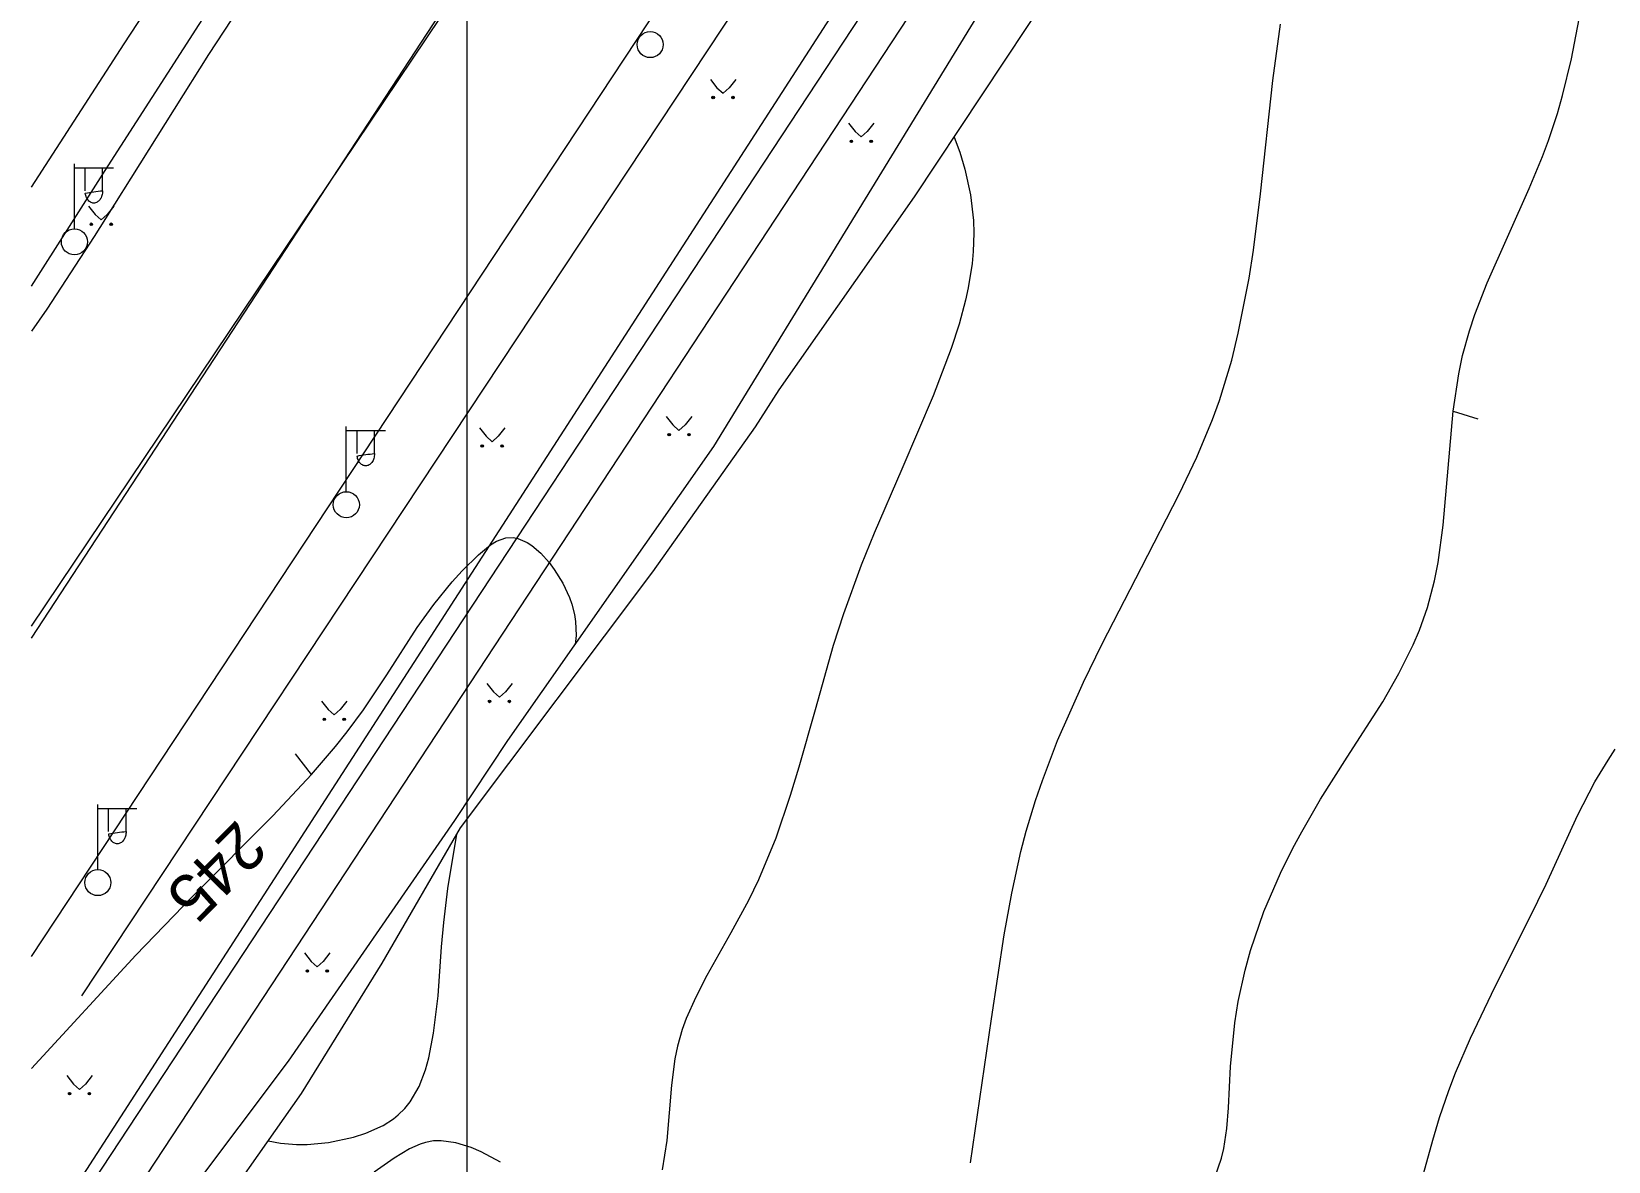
# Model space of a CAD drawing. Extents: x 1000 to 4000, y -5000 to -1000.
# Drawn here: x 1000 to 1121.1, y -4490.5 to -4403.7 of the extents above; entities that cross this region are included whole.
import ezdxf
from ezdxf.enums import TextEntityAlignment as Align

# ---------------------------------------------------------------- set-up
doc = ezdxf.new("R2010")
doc.units = 0
doc.header["$MEASUREMENT"] = 0
for name, color, linetype in [('границы команд_1', 10, 'CONTINUOUS'), ('СЛОЙ_11', 7, 'CONTINUOUS'), ('СЛОЙ_24', 7, 'CONTINUOUS'), ('СЛОЙ_3', 7, 'CONTINUOUS'), ('СЛОЙ_37', 7, 'CONTINUOUS'), ('СЛОЙ_40', 7, 'CONTINUOUS'), ('СЛОЙ_41', 7, 'CONTINUOUS'), ('СЛОЙ_44', 7, 'CONTINUOUS'), ('СЛОЙ_50', 7, 'CONTINUOUS'), ('СЛОЙ_51', 7, 'CONTINUOUS')]:
    doc.layers.add(name, color=color, linetype=linetype)
doc.styles.add('STYLE-CHAR_FAST_FONT', font='CHAR_FAST_FONT.shx')

msp = doc.modelspace()

# ---------------------------------------------------------------- linework, layer by layer
at = {"layer": 'границы команд_1', "color": 251, "lineweight": 0}
msp.add_lwpolyline([(1033.44, -1863.26), (3102.46, -1863.26), (3102.46, -4710.9), (1033.44, -4710.9)], close=True, dxfattribs=at)
at = {"layer": 'СЛОЙ_11', "color": 253, "linetype": 'Continuous', "lineweight": 0}
msp.add_lwpolyline([(1000, -4415.67), (1007.11, -4404.66), (1017.6, -4388.65)], dxfattribs=at)
at = {"layer": 'СЛОЙ_24', "color": 253, "linetype": 'Continuous', "lineweight": 0}
for p, q in [((1005.65, -4414.38), (1014.07, -4401.28)), ((1000, -4423.26), (1005.65, -4414.38))]:
    msp.add_line(p, q, dxfattribs=at)
for points in [[(1000, -4474.71), (1122.03, -4289.97)], [(1000, -4504.93), (1098.46, -4355.28), (1126, -4313.1), (1138.36, -4295.78)], [(1000, -4499.21), (1096.22, -4353.04), (1126.54, -4306.62), (1132.16, -4296.54)], [(1029.92, -4380.74), (1029.8, -4380.96), (1028.31, -4383.43), (1022.72, -4391.56), (1021.34, -4393.66), (1013.6, -4405.47), (1005.68, -4418.08), (1004.81, -4419.46), (1001.18, -4425.02), (1000, -4426.71)]]:
    msp.add_lwpolyline(points, dxfattribs=at)
at = {"layer": 'СЛОЙ_3', "color": 253, "linetype": 'Continuous', "lineweight": 0}
for p, q in [((1003.29, -4418.86), (1003.29, -4413.86)), ((1003.29, -4416.86), (1003.29, -4413.86)), ((1003.29, -4414.18), (1006.29, -4414.18)), ((1004.11, -4415.94), (1004.11, -4414.18)), ((1005.45, -4415.94), (1005.45, -4414.18)), ((1024.17, -4439.04), (1024.17, -4434.04)), ((1024.17, -4437.04), (1024.17, -4434.04)), ((1024.17, -4434.35), (1027.17, -4434.35)), ((1024.99, -4436.12), (1024.99, -4434.35)), ((1026.33, -4436.12), (1026.33, -4434.35)), ((1005.09, -4468.05), (1005.09, -4463.05)), ((1005.09, -4466.05), (1005.09, -4463.05)), ((1005.09, -4463.36), (1008.09, -4463.36)), ((1005.91, -4465.13), (1005.91, -4463.36)), ((1007.26, -4465.13), (1007.26, -4463.36))]:
    msp.add_line(p, q, dxfattribs=at)
for points in [[(1005.45, -4415.94, -0.035191), (1005.44, -4416.13, -0.036545), (1005.4, -4416.3, -0.03934), (1005.34, -4416.47, -0.0437), (1005.26, -4416.61, -0.049642), (1005.15, -4416.73, -0.056748), (1005.04, -4416.81, -0.0637), (1004.91, -4416.87, -0.068204), (1004.78, -4416.89, -0.068204), (1004.65, -4416.87, -0.0637), (1004.52, -4416.81, -0.056748), (1004.41, -4416.73, -0.049642), (1004.31, -4416.61, -0.0437), (1004.22, -4416.47, -0.03934), (1004.16, -4416.3, -0.036545), (1004.12, -4416.13, -0.035191)], [(1026.33, -4436.12, -0.035191), (1026.32, -4436.3, -0.036545), (1026.28, -4436.48, -0.03934), (1026.22, -4436.64, -0.0437), (1026.14, -4436.79, -0.049642), (1026.03, -4436.9, -0.056748), (1025.92, -4436.99, -0.0637), (1025.79, -4437.04, -0.068204), (1025.66, -4437.06, -0.068204), (1025.53, -4437.04, -0.0637), (1025.41, -4436.99, -0.056748), (1025.29, -4436.9, -0.049642), (1025.19, -4436.79, -0.0437), (1025.1, -4436.64, -0.03934), (1025.04, -4436.48, -0.036545), (1025, -4436.3, -0.035191)], [(1007.26, -4465.13, -0.035191), (1007.24, -4465.31, -0.036545), (1007.21, -4465.49, -0.03934), (1007.14, -4465.65, -0.0437), (1007.06, -4465.8, -0.049642), (1006.96, -4465.91, -0.056748), (1006.84, -4466, -0.0637), (1006.72, -4466.05, -0.068204), (1006.59, -4466.07, -0.068204), (1006.45, -4466.05, -0.0637), (1006.33, -4466, -0.056748), (1006.21, -4465.91, -0.049642), (1006.11, -4465.8, -0.0437), (1006.03, -4465.65, -0.03934), (1005.96, -4465.49, -0.036545), (1005.93, -4465.31, -0.035191)]]:
    msp.add_lwpolyline(points, format="xyb", close=True, dxfattribs=at)
for centre in [(1047.5, -4404.72), (1003.29, -4419.86), (1024.17, -4440.04), (1005.09, -4469.05)]:
    msp.add_circle(centre, 1, dxfattribs=at)
at = {"layer": 'СЛОЙ_37', "color": 253, "linetype": 'Continuous', "lineweight": 0}
for points in [[(1032.93, -4464.85), (1047.7, -4445.18), (1055.6, -4434.06), (1057.41, -4431.23), (1067.8, -4416.4), (1093.77, -4377.24), (1098.81, -4370.11), (1103.22, -4361.66), (1113.52, -4353.43), (1121.41, -4349.07), (1125.49, -4340.9), (1129.56, -4327.58), (1132.26, -4323.4), (1139.42, -4320.56), (1144.47, -4319.11), (1148.14, -4318.24), (1162.33, -4336.14), (1168.18, -4336.97)], [(1000, -4510.43), (1008.37, -4497.89), (1019.72, -4482.76), (1032.5, -4464.28), (1036.57, -4458.15), (1052.4, -4435.57), (1074.15, -4400.02), (1086.03, -4379.58), (1087.65, -4378.56), (1091.52, -4377.15), (1092.78, -4375.46), (1097.01, -4365.72), (1101.33, -4358.6), (1103.51, -4356.38), (1111.74, -4350.42), (1113.21, -4348.65), (1114.22, -4346.27), (1114.04, -4341.5), (1114.55, -4339), (1116.81, -4332.98), (1119.1, -4327.58), (1121.37, -4325.85)], [(1012.56, -4496.86), (1020.72, -4485.24), (1026.92, -4475.23), (1032.93, -4464.85)]]:
    msp.add_lwpolyline(points, dxfattribs=at)
at = {"layer": 'СЛОЙ_40', "color": 253, "linetype": 'Continuous', "lineweight": 0}
msp.add_lwpolyline([(1003.86, -4477.75), (1034.81, -4431.01), (1121.5, -4300.08)], dxfattribs=at)
at = {"layer": 'СЛОЙ_41', "color": 253, "linetype": 'Continuous', "lineweight": 0}
for p, q in [((1100.37, -4342.17), (1002.12, -4494.32)), ((1052.12, -4407.39), (1052.63, -4408.04)), ((1052.63, -4408.04), (1053.1, -4408.45)), ((1053.57, -4408.04), (1053.1, -4408.45)), ((1054.08, -4407.39), (1053.57, -4408.04)), ((1062.73, -4410.75), (1063.24, -4411.4)), ((1064.68, -4410.75), (1064.17, -4411.4)), ((1063.24, -4411.4), (1063.7, -4411.81)), ((1064.17, -4411.4), (1063.7, -4411.81)), ((1004.37, -4417.12), (1004.88, -4417.77)), ((1004.88, -4417.77), (1005.34, -4418.18)), ((1005.81, -4417.77), (1005.34, -4418.18)), ((1006.32, -4417.12), (1005.81, -4417.77)), ((1048.74, -4433.27), (1049.25, -4433.92)), ((1049.25, -4433.92), (1049.71, -4434.33)), ((1050.18, -4433.92), (1049.71, -4434.33)), ((1050.69, -4433.27), (1050.18, -4433.92)), ((1034.39, -4434.14), (1034.9, -4434.79)), ((1034.9, -4434.79), (1035.36, -4435.2)), ((1035.83, -4434.79), (1035.36, -4435.2)), ((1036.34, -4434.14), (1035.83, -4434.79)), ((1034.95, -4453.76), (1035.46, -4454.41)), ((1035.46, -4454.41), (1035.92, -4454.82)), ((1036.39, -4454.41), (1035.92, -4454.82)), ((1036.9, -4453.76), (1036.39, -4454.41)), ((1022.26, -4455.12), (1022.77, -4455.77)), ((1024.21, -4455.12), (1023.7, -4455.77)), ((1022.77, -4455.77), (1023.23, -4456.18)), ((1023.7, -4455.77), (1023.23, -4456.18)), ((1020.96, -4474.44), (1021.47, -4475.1)), ((1021.47, -4475.1), (1021.93, -4475.51)), ((1022.4, -4475.1), (1021.93, -4475.51)), ((1022.91, -4474.44), (1022.4, -4475.1)), ((1002.7, -4483.86), (1003.21, -4484.51)), ((1003.21, -4484.51), (1003.67, -4484.92)), ((1004.14, -4484.51), (1003.67, -4484.92)), ((1004.65, -4483.86), (1004.14, -4484.51))]:
    msp.add_line(p, q, dxfattribs=at)
for centre in [(1052.34, -4408.78), (1053.86, -4408.78), (1062.95, -4412.14), (1064.47, -4412.14), (1004.59, -4418.51), (1006.11, -4418.51), (1048.96, -4434.66), (1050.48, -4434.66), (1034.6, -4435.53), (1036.13, -4435.53), (1035.17, -4455.14), (1036.69, -4455.14), (1022.48, -4456.51), (1024, -4456.51), (1021.18, -4475.83), (1022.7, -4475.83), (1002.92, -4485.25), (1004.44, -4485.25)]:
    msp.add_circle(centre, 0.0976, dxfattribs=at)
for points in [[(1052.25, -4408.82), (1052.24, -4408.76), (1052.25, -4408.74)], [(1052.24, -4408.8), (1052.24, -4408.78), (1052.24, -4408.76)], [(1052.24, -4408.8), (1052.24, -4408.76), (1052.25, -4408.82)], [(1052.26, -4408.84), (1052.25, -4408.74), (1052.26, -4408.73)], [(1052.25, -4408.82), (1052.25, -4408.74), (1052.26, -4408.84)], [(1052.27, -4408.85), (1052.26, -4408.73), (1052.27, -4408.71)], [(1052.26, -4408.84), (1052.26, -4408.73), (1052.27, -4408.85)], [(1052.28, -4408.86), (1052.27, -4408.71), (1052.28, -4408.7)], [(1052.27, -4408.85), (1052.27, -4408.71), (1052.28, -4408.86)], [(1052.3, -4408.87), (1052.28, -4408.7), (1052.3, -4408.69)], [(1052.28, -4408.86), (1052.28, -4408.7), (1052.3, -4408.87)], [(1052.3, -4408.87), (1052.3, -4408.69), (1052.32, -4408.88)], [(1052.32, -4408.88), (1052.3, -4408.69), (1052.32, -4408.69)], [(1052.34, -4408.88), (1052.32, -4408.69), (1052.34, -4408.68)], [(1052.32, -4408.88), (1052.32, -4408.69), (1052.34, -4408.88)], [(1053.77, -4408.82), (1053.76, -4408.76), (1053.77, -4408.74)], [(1053.76, -4408.8), (1053.76, -4408.78), (1053.76, -4408.76)], [(1053.76, -4408.8), (1053.76, -4408.76), (1053.77, -4408.82)], [(1053.78, -4408.84), (1053.77, -4408.74), (1053.78, -4408.73)], [(1053.77, -4408.82), (1053.77, -4408.74), (1053.78, -4408.84)], [(1053.79, -4408.85), (1053.78, -4408.73), (1053.79, -4408.71)], [(1053.78, -4408.84), (1053.78, -4408.73), (1053.79, -4408.85)], [(1053.81, -4408.86), (1053.79, -4408.71), (1053.81, -4408.7)], [(1053.79, -4408.85), (1053.79, -4408.71), (1053.81, -4408.86)], [(1053.82, -4408.87), (1053.81, -4408.7), (1053.82, -4408.69)], [(1053.81, -4408.86), (1053.81, -4408.7), (1053.82, -4408.87)], [(1053.82, -4408.87), (1053.82, -4408.69), (1053.84, -4408.88)], [(1053.84, -4408.88), (1053.82, -4408.69), (1053.84, -4408.69)], [(1053.86, -4408.88), (1053.84, -4408.69), (1053.86, -4408.68)], [(1053.84, -4408.88), (1053.84, -4408.69), (1053.86, -4408.88)], [(1062.86, -4412.2), (1062.85, -4412.11), (1062.86, -4412.09)], [(1062.85, -4412.18), (1062.85, -4412.12), (1062.85, -4412.11)], [(1062.85, -4412.18), (1062.85, -4412.11), (1062.86, -4412.2)], [(1062.85, -4412.16), (1062.85, -4412.14), (1062.85, -4412.12)], [(1062.85, -4412.16), (1062.85, -4412.12), (1062.85, -4412.18)], [(1062.88, -4412.21), (1062.86, -4412.09), (1062.88, -4412.07)], [(1062.86, -4412.2), (1062.86, -4412.09), (1062.88, -4412.21)], [(1062.89, -4412.22), (1062.88, -4412.07), (1062.89, -4412.06)], [(1062.88, -4412.21), (1062.88, -4412.07), (1062.89, -4412.22)], [(1062.91, -4412.23), (1062.89, -4412.06), (1062.91, -4412.05)], [(1062.89, -4412.22), (1062.89, -4412.06), (1062.91, -4412.23)], [(1062.91, -4412.23), (1062.91, -4412.05), (1062.93, -4412.24)], [(1062.93, -4412.24), (1062.91, -4412.05), (1062.93, -4412.05)], [(1062.95, -4412.24), (1062.93, -4412.05), (1062.95, -4412.04)], [(1062.93, -4412.24), (1062.93, -4412.05), (1062.95, -4412.24)], [(1064.38, -4412.18), (1064.37, -4412.12), (1064.38, -4412.11)], [(1064.37, -4412.16), (1064.37, -4412.14), (1064.37, -4412.12)], [(1064.37, -4412.16), (1064.37, -4412.12), (1064.38, -4412.18)], [(1064.4, -4412.21), (1064.38, -4412.09), (1064.4, -4412.07)], [(1064.38, -4412.2), (1064.38, -4412.11), (1064.38, -4412.09)], [(1064.38, -4412.2), (1064.38, -4412.09), (1064.4, -4412.21)], [(1064.38, -4412.18), (1064.38, -4412.11), (1064.38, -4412.2)], [(1064.41, -4412.22), (1064.4, -4412.07), (1064.41, -4412.06)], [(1064.4, -4412.21), (1064.4, -4412.07), (1064.41, -4412.22)], [(1064.43, -4412.23), (1064.41, -4412.06), (1064.43, -4412.05)], [(1064.41, -4412.22), (1064.41, -4412.06), (1064.43, -4412.23)], [(1064.43, -4412.23), (1064.43, -4412.05), (1064.45, -4412.24)], [(1064.45, -4412.24), (1064.43, -4412.05), (1064.45, -4412.05)], [(1064.47, -4412.24), (1064.45, -4412.05), (1064.47, -4412.04)], [(1064.45, -4412.24), (1064.45, -4412.05), (1064.47, -4412.24)], [(1004.5, -4418.55), (1004.49, -4418.49), (1004.5, -4418.47)], [(1004.49, -4418.53), (1004.49, -4418.51), (1004.49, -4418.49)], [(1004.49, -4418.53), (1004.49, -4418.49), (1004.5, -4418.55)], [(1004.51, -4418.57), (1004.5, -4418.47), (1004.51, -4418.46)], [(1004.5, -4418.55), (1004.5, -4418.47), (1004.51, -4418.57)], [(1004.52, -4418.58), (1004.51, -4418.46), (1004.52, -4418.44)], [(1004.51, -4418.57), (1004.51, -4418.46), (1004.52, -4418.58)], [(1004.53, -4418.59), (1004.52, -4418.44), (1004.53, -4418.43)], [(1004.52, -4418.58), (1004.52, -4418.44), (1004.53, -4418.59)], [(1004.55, -4418.6), (1004.53, -4418.43), (1004.55, -4418.42)], [(1004.53, -4418.59), (1004.53, -4418.43), (1004.55, -4418.6)], [(1004.55, -4418.6), (1004.55, -4418.42), (1004.57, -4418.61)], [(1004.57, -4418.61), (1004.55, -4418.42), (1004.57, -4418.42)], [(1004.59, -4418.61), (1004.57, -4418.42), (1004.59, -4418.41)], [(1004.57, -4418.61), (1004.57, -4418.42), (1004.59, -4418.61)], [(1006.02, -4418.55), (1006.01, -4418.49), (1006.02, -4418.47)], [(1006.01, -4418.53), (1006.01, -4418.51), (1006.01, -4418.49)], [(1006.01, -4418.53), (1006.01, -4418.49), (1006.02, -4418.55)], [(1006.03, -4418.57), (1006.02, -4418.47), (1006.03, -4418.46)], [(1006.02, -4418.55), (1006.02, -4418.47), (1006.03, -4418.57)], [(1006.04, -4418.58), (1006.03, -4418.46), (1006.04, -4418.44)], [(1006.03, -4418.57), (1006.03, -4418.46), (1006.04, -4418.58)], [(1006.05, -4418.59), (1006.04, -4418.44), (1006.05, -4418.43)], [(1006.04, -4418.58), (1006.04, -4418.44), (1006.05, -4418.59)], [(1006.07, -4418.6), (1006.05, -4418.43), (1006.07, -4418.42)], [(1006.05, -4418.59), (1006.05, -4418.43), (1006.07, -4418.6)], [(1006.07, -4418.6), (1006.07, -4418.42), (1006.09, -4418.61)], [(1006.09, -4418.61), (1006.07, -4418.42), (1006.09, -4418.42)], [(1006.11, -4418.61), (1006.09, -4418.42), (1006.11, -4418.41)], [(1006.09, -4418.61), (1006.09, -4418.42), (1006.11, -4418.61)], [(1048.87, -4434.71), (1048.86, -4434.62), (1048.87, -4434.6)], [(1048.86, -4434.69), (1048.86, -4434.64), (1048.86, -4434.62)], [(1048.86, -4434.69), (1048.86, -4434.62), (1048.87, -4434.71)], [(1048.86, -4434.68), (1048.86, -4434.66), (1048.86, -4434.64)], [(1048.86, -4434.68), (1048.86, -4434.64), (1048.86, -4434.69)], [(1048.89, -4434.73), (1048.87, -4434.6), (1048.89, -4434.59)], [(1048.87, -4434.71), (1048.87, -4434.6), (1048.89, -4434.73)], [(1048.9, -4434.74), (1048.89, -4434.59), (1048.9, -4434.58)], [(1048.89, -4434.73), (1048.89, -4434.59), (1048.9, -4434.74)], [(1048.92, -4434.75), (1048.9, -4434.58), (1048.92, -4434.57)], [(1048.9, -4434.74), (1048.9, -4434.58), (1048.92, -4434.75)], [(1048.94, -4434.75), (1048.92, -4434.57), (1048.94, -4434.56)], [(1048.92, -4434.75), (1048.92, -4434.57), (1048.94, -4434.75)], [(1048.94, -4434.75), (1048.94, -4434.56), (1048.96, -4434.76)], [(1048.96, -4434.76), (1048.94, -4434.56), (1048.96, -4434.56)], [(1050.39, -4434.69), (1050.38, -4434.64), (1050.39, -4434.62)], [(1050.38, -4434.68), (1050.38, -4434.66), (1050.38, -4434.64)], [(1050.38, -4434.68), (1050.38, -4434.64), (1050.39, -4434.69)], [(1050.41, -4434.73), (1050.39, -4434.6), (1050.41, -4434.59)], [(1050.39, -4434.71), (1050.39, -4434.62), (1050.39, -4434.6)], [(1050.39, -4434.71), (1050.39, -4434.6), (1050.41, -4434.73)], [(1050.39, -4434.69), (1050.39, -4434.62), (1050.39, -4434.71)], [(1050.42, -4434.74), (1050.41, -4434.59), (1050.42, -4434.58)], [(1050.41, -4434.73), (1050.41, -4434.59), (1050.42, -4434.74)], [(1050.44, -4434.75), (1050.42, -4434.58), (1050.44, -4434.57)], [(1050.42, -4434.74), (1050.42, -4434.58), (1050.44, -4434.75)], [(1050.46, -4434.75), (1050.44, -4434.57), (1050.46, -4434.56)], [(1050.44, -4434.75), (1050.44, -4434.57), (1050.46, -4434.75)], [(1050.46, -4434.75), (1050.46, -4434.56), (1050.48, -4434.76)], [(1050.48, -4434.76), (1050.46, -4434.56), (1050.48, -4434.56)], [(1034.52, -4435.58), (1034.51, -4435.49), (1034.52, -4435.48)], [(1034.51, -4435.57), (1034.51, -4435.51), (1034.51, -4435.49)], [(1034.51, -4435.57), (1034.51, -4435.49), (1034.52, -4435.58)], [(1034.51, -4435.55), (1034.51, -4435.53), (1034.51, -4435.51)], [(1034.51, -4435.55), (1034.51, -4435.51), (1034.51, -4435.57)], [(1034.54, -4435.6), (1034.52, -4435.48), (1034.54, -4435.46)], [(1034.52, -4435.58), (1034.52, -4435.48), (1034.54, -4435.6)], [(1034.55, -4435.61), (1034.54, -4435.46), (1034.55, -4435.45)], [(1034.54, -4435.6), (1034.54, -4435.46), (1034.55, -4435.61)], [(1034.57, -4435.62), (1034.55, -4435.45), (1034.57, -4435.44)], [(1034.55, -4435.61), (1034.55, -4435.45), (1034.57, -4435.62)], [(1034.59, -4435.63), (1034.57, -4435.44), (1034.59, -4435.43)], [(1034.57, -4435.62), (1034.57, -4435.44), (1034.59, -4435.63)], [(1034.59, -4435.63), (1034.59, -4435.43), (1034.6, -4435.63)], [(1034.6, -4435.63), (1034.59, -4435.43), (1034.6, -4435.43)], [(1036.04, -4435.57), (1036.03, -4435.51), (1036.04, -4435.49)], [(1036.03, -4435.55), (1036.03, -4435.53), (1036.03, -4435.51)], [(1036.03, -4435.55), (1036.03, -4435.51), (1036.04, -4435.57)], [(1036.06, -4435.6), (1036.04, -4435.48), (1036.06, -4435.46)], [(1036.04, -4435.58), (1036.04, -4435.49), (1036.04, -4435.48)], [(1036.04, -4435.58), (1036.04, -4435.48), (1036.06, -4435.6)], [(1036.04, -4435.57), (1036.04, -4435.49), (1036.04, -4435.58)], [(1036.07, -4435.61), (1036.06, -4435.46), (1036.07, -4435.45)], [(1036.06, -4435.6), (1036.06, -4435.46), (1036.07, -4435.61)], [(1036.09, -4435.62), (1036.07, -4435.45), (1036.09, -4435.44)], [(1036.07, -4435.61), (1036.07, -4435.45), (1036.09, -4435.62)], [(1036.11, -4435.63), (1036.09, -4435.44), (1036.11, -4435.43)], [(1036.09, -4435.62), (1036.09, -4435.44), (1036.11, -4435.63)], [(1036.11, -4435.63), (1036.11, -4435.43), (1036.13, -4435.63)], [(1036.13, -4435.63), (1036.11, -4435.43), (1036.13, -4435.43)], [(1035.08, -4455.18), (1035.07, -4455.13), (1035.08, -4455.11)], [(1035.07, -4455.16), (1035.07, -4455.14), (1035.07, -4455.13)], [(1035.07, -4455.16), (1035.07, -4455.13), (1035.08, -4455.18)], [(1035.09, -4455.2), (1035.08, -4455.11), (1035.09, -4455.09)], [(1035.08, -4455.18), (1035.08, -4455.11), (1035.09, -4455.2)], [(1035.1, -4455.21), (1035.09, -4455.09), (1035.1, -4455.08)], [(1035.09, -4455.2), (1035.09, -4455.09), (1035.1, -4455.21)], [(1035.11, -4455.23), (1035.1, -4455.08), (1035.11, -4455.06)], [(1035.1, -4455.21), (1035.1, -4455.08), (1035.11, -4455.23)], [(1035.13, -4455.23), (1035.11, -4455.06), (1035.13, -4455.05)], [(1035.11, -4455.23), (1035.11, -4455.06), (1035.13, -4455.23)], [(1035.13, -4455.23), (1035.13, -4455.05), (1035.15, -4455.24)], [(1035.15, -4455.24), (1035.13, -4455.05), (1035.15, -4455.05)], [(1035.15, -4455.24), (1035.15, -4455.05), (1035.17, -4455.24)], [(1035.17, -4455.24), (1035.15, -4455.05), (1035.17, -4455.05)], [(1036.6, -4455.18), (1036.59, -4455.13), (1036.6, -4455.11)], [(1036.59, -4455.16), (1036.59, -4455.14), (1036.59, -4455.13)], [(1036.59, -4455.16), (1036.59, -4455.13), (1036.6, -4455.18)], [(1036.61, -4455.2), (1036.6, -4455.11), (1036.61, -4455.09)], [(1036.6, -4455.18), (1036.6, -4455.11), (1036.61, -4455.2)], [(1036.62, -4455.21), (1036.61, -4455.09), (1036.62, -4455.08)], [(1036.61, -4455.2), (1036.61, -4455.09), (1036.62, -4455.21)], [(1036.63, -4455.23), (1036.62, -4455.08), (1036.63, -4455.06)], [(1036.62, -4455.21), (1036.62, -4455.08), (1036.63, -4455.23)], [(1036.65, -4455.23), (1036.63, -4455.06), (1036.65, -4455.05)], [(1036.63, -4455.23), (1036.63, -4455.06), (1036.65, -4455.23)], [(1036.65, -4455.23), (1036.65, -4455.05), (1036.67, -4455.24)], [(1036.67, -4455.24), (1036.65, -4455.05), (1036.67, -4455.05)], [(1036.67, -4455.24), (1036.67, -4455.05), (1036.69, -4455.24)], [(1036.69, -4455.24), (1036.67, -4455.05), (1036.69, -4455.05)], [(1022.39, -4456.54), (1022.38, -4456.49), (1022.39, -4456.47)], [(1022.38, -4456.53), (1022.38, -4456.51), (1022.38, -4456.49)], [(1022.38, -4456.53), (1022.38, -4456.49), (1022.39, -4456.54)], [(1022.4, -4456.56), (1022.39, -4456.47), (1022.4, -4456.45)], [(1022.39, -4456.54), (1022.39, -4456.47), (1022.4, -4456.56)], [(1022.41, -4456.58), (1022.4, -4456.45), (1022.41, -4456.44)], [(1022.4, -4456.56), (1022.4, -4456.45), (1022.41, -4456.58)], [(1022.42, -4456.59), (1022.41, -4456.44), (1022.42, -4456.43)], [(1022.41, -4456.58), (1022.41, -4456.44), (1022.42, -4456.59)], [(1022.44, -4456.6), (1022.42, -4456.43), (1022.44, -4456.42)], [(1022.42, -4456.59), (1022.42, -4456.43), (1022.44, -4456.6)], [(1022.46, -4456.6), (1022.44, -4456.42), (1022.46, -4456.41)], [(1022.44, -4456.6), (1022.44, -4456.42), (1022.46, -4456.6)], [(1022.46, -4456.6), (1022.46, -4456.41), (1022.48, -4456.6)], [(1022.48, -4456.6), (1022.46, -4456.41), (1022.48, -4456.41)], [(1023.91, -4456.54), (1023.9, -4456.49), (1023.91, -4456.47)], [(1023.9, -4456.53), (1023.9, -4456.51), (1023.9, -4456.49)], [(1023.9, -4456.53), (1023.9, -4456.49), (1023.91, -4456.54)], [(1023.92, -4456.56), (1023.91, -4456.47), (1023.92, -4456.45)], [(1023.91, -4456.54), (1023.91, -4456.47), (1023.92, -4456.56)], [(1023.93, -4456.58), (1023.92, -4456.45), (1023.93, -4456.44)], [(1023.92, -4456.56), (1023.92, -4456.45), (1023.93, -4456.58)], [(1023.94, -4456.59), (1023.93, -4456.44), (1023.94, -4456.43)], [(1023.93, -4456.58), (1023.93, -4456.44), (1023.94, -4456.59)], [(1023.96, -4456.6), (1023.94, -4456.43), (1023.96, -4456.42)], [(1023.94, -4456.59), (1023.94, -4456.43), (1023.96, -4456.6)], [(1023.98, -4456.6), (1023.96, -4456.42), (1023.98, -4456.41)], [(1023.96, -4456.6), (1023.96, -4456.42), (1023.98, -4456.6)], [(1023.98, -4456.6), (1023.98, -4456.41), (1024, -4456.6)], [(1024, -4456.6), (1023.98, -4456.41), (1024, -4456.41)], [(1021.09, -4475.87), (1021.08, -4475.82), (1021.09, -4475.8)], [(1021.08, -4475.85), (1021.08, -4475.83), (1021.08, -4475.82)], [(1021.08, -4475.85), (1021.08, -4475.82), (1021.09, -4475.87)], [(1021.1, -4475.89), (1021.09, -4475.8), (1021.1, -4475.78)], [(1021.09, -4475.87), (1021.09, -4475.8), (1021.1, -4475.89)], [(1021.11, -4475.9), (1021.1, -4475.78), (1021.11, -4475.77)], [(1021.1, -4475.89), (1021.1, -4475.78), (1021.11, -4475.9)], [(1021.12, -4475.92), (1021.11, -4475.77), (1021.12, -4475.75)], [(1021.11, -4475.9), (1021.11, -4475.77), (1021.12, -4475.92)], [(1021.14, -4475.92), (1021.12, -4475.75), (1021.14, -4475.74)], [(1021.12, -4475.92), (1021.12, -4475.75), (1021.14, -4475.92)], [(1021.14, -4475.92), (1021.14, -4475.74), (1021.16, -4475.93)], [(1021.16, -4475.93), (1021.14, -4475.74), (1021.16, -4475.74)], [(1021.16, -4475.93), (1021.16, -4475.74), (1021.18, -4475.93)], [(1021.18, -4475.93), (1021.16, -4475.74), (1021.18, -4475.74)], [(1022.61, -4475.87), (1022.6, -4475.82), (1022.61, -4475.8)], [(1022.6, -4475.85), (1022.6, -4475.83), (1022.6, -4475.82)], [(1022.6, -4475.85), (1022.6, -4475.82), (1022.61, -4475.87)], [(1022.62, -4475.89), (1022.61, -4475.8), (1022.62, -4475.78)], [(1022.61, -4475.87), (1022.61, -4475.8), (1022.62, -4475.89)], [(1022.63, -4475.9), (1022.62, -4475.78), (1022.63, -4475.77)], [(1022.62, -4475.89), (1022.62, -4475.78), (1022.63, -4475.9)], [(1022.64, -4475.92), (1022.63, -4475.77), (1022.64, -4475.75)], [(1022.63, -4475.9), (1022.63, -4475.77), (1022.64, -4475.92)], [(1022.66, -4475.92), (1022.64, -4475.75), (1022.66, -4475.74)], [(1022.64, -4475.92), (1022.64, -4475.75), (1022.66, -4475.92)], [(1022.66, -4475.92), (1022.66, -4475.74), (1022.68, -4475.93)], [(1022.68, -4475.93), (1022.66, -4475.74), (1022.68, -4475.74)], [(1022.68, -4475.93), (1022.68, -4475.74), (1022.7, -4475.93)], [(1022.7, -4475.93), (1022.68, -4475.74), (1022.7, -4475.74)], [(1002.83, -4485.29), (1002.82, -4485.23), (1002.83, -4485.21)], [(1002.82, -4485.27), (1002.82, -4485.25), (1002.82, -4485.23)], [(1002.82, -4485.27), (1002.82, -4485.23), (1002.83, -4485.29)], [(1002.85, -4485.32), (1002.83, -4485.2), (1002.85, -4485.18)], [(1002.83, -4485.31), (1002.83, -4485.21), (1002.83, -4485.2)], [(1002.83, -4485.31), (1002.83, -4485.2), (1002.85, -4485.32)], [(1002.83, -4485.29), (1002.83, -4485.21), (1002.83, -4485.31)], [(1002.86, -4485.33), (1002.85, -4485.18), (1002.86, -4485.17)], [(1002.85, -4485.32), (1002.85, -4485.18), (1002.86, -4485.33)], [(1002.88, -4485.34), (1002.86, -4485.17), (1002.88, -4485.16)], [(1002.86, -4485.33), (1002.86, -4485.17), (1002.88, -4485.34)], [(1002.88, -4485.34), (1002.88, -4485.16), (1002.9, -4485.35)], [(1002.9, -4485.35), (1002.88, -4485.16), (1002.9, -4485.16)], [(1002.92, -4485.35), (1002.9, -4485.16), (1002.92, -4485.15)], [(1002.9, -4485.35), (1002.9, -4485.16), (1002.92, -4485.35)], [(1004.35, -4485.29), (1004.34, -4485.23), (1004.35, -4485.21)], [(1004.34, -4485.27), (1004.34, -4485.25), (1004.34, -4485.23)], [(1004.34, -4485.27), (1004.34, -4485.23), (1004.35, -4485.29)], [(1004.36, -4485.31), (1004.35, -4485.21), (1004.36, -4485.2)], [(1004.35, -4485.29), (1004.35, -4485.21), (1004.36, -4485.31)], [(1004.37, -4485.32), (1004.36, -4485.2), (1004.37, -4485.18)], [(1004.36, -4485.31), (1004.36, -4485.2), (1004.37, -4485.32)], [(1004.38, -4485.33), (1004.37, -4485.18), (1004.38, -4485.17)], [(1004.37, -4485.32), (1004.37, -4485.18), (1004.38, -4485.33)], [(1004.4, -4485.34), (1004.38, -4485.17), (1004.4, -4485.16)], [(1004.38, -4485.33), (1004.38, -4485.17), (1004.4, -4485.34)], [(1004.4, -4485.34), (1004.4, -4485.16), (1004.42, -4485.35)], [(1004.42, -4485.35), (1004.4, -4485.16), (1004.42, -4485.16)], [(1004.44, -4485.35), (1004.42, -4485.16), (1004.44, -4485.15)], [(1004.42, -4485.35), (1004.42, -4485.16), (1004.44, -4485.35)]]:
    msp.add_solid(points, dxfattribs=at)
at = {"layer": 'СЛОЙ_41', "color": 253, "linetype": 'Continuous', "lineweight": 0, "extrusion": (0, 0, -1)}
for points in [[(-1052.34, -4408.88), (-1052.34, -4408.68), (-1052.36, -4408.88)], [(-1052.36, -4408.88), (-1052.34, -4408.68), (-1052.36, -4408.69)], [(-1052.36, -4408.88), (-1052.36, -4408.69), (-1052.38, -4408.87)], [(-1052.38, -4408.87), (-1052.36, -4408.69), (-1052.38, -4408.69)], [(-1052.38, -4408.87), (-1052.38, -4408.69), (-1052.39, -4408.86)], [(-1052.39, -4408.86), (-1052.38, -4408.69), (-1052.39, -4408.7)], [(-1052.39, -4408.86), (-1052.39, -4408.7), (-1052.41, -4408.85)], [(-1052.41, -4408.85), (-1052.39, -4408.7), (-1052.41, -4408.71)], [(-1052.41, -4408.85), (-1052.41, -4408.71), (-1052.42, -4408.84)], [(-1052.42, -4408.84), (-1052.41, -4408.71), (-1052.42, -4408.73)], [(-1052.42, -4408.84), (-1052.42, -4408.73), (-1052.43, -4408.82)], [(-1052.43, -4408.82), (-1052.42, -4408.73), (-1052.43, -4408.74)], [(-1052.43, -4408.82), (-1052.43, -4408.74), (-1052.43, -4408.8)], [(-1052.43, -4408.8), (-1052.43, -4408.74), (-1052.43, -4408.76)], [(-1052.43, -4408.8), (-1052.43, -4408.76), (-1052.44, -4408.78)], [(-1053.86, -4408.88), (-1053.86, -4408.68), (-1053.88, -4408.88)], [(-1053.88, -4408.88), (-1053.86, -4408.68), (-1053.88, -4408.69)], [(-1053.88, -4408.88), (-1053.88, -4408.69), (-1053.9, -4408.87)], [(-1053.9, -4408.87), (-1053.88, -4408.69), (-1053.9, -4408.69)], [(-1053.9, -4408.87), (-1053.9, -4408.69), (-1053.91, -4408.86)], [(-1053.91, -4408.86), (-1053.9, -4408.69), (-1053.91, -4408.7)], [(-1053.91, -4408.86), (-1053.91, -4408.7), (-1053.93, -4408.85)], [(-1053.93, -4408.85), (-1053.91, -4408.7), (-1053.93, -4408.71)], [(-1053.93, -4408.85), (-1053.93, -4408.71), (-1053.94, -4408.84)], [(-1053.94, -4408.84), (-1053.93, -4408.71), (-1053.94, -4408.73)], [(-1053.94, -4408.84), (-1053.94, -4408.73), (-1053.95, -4408.82)], [(-1053.95, -4408.82), (-1053.94, -4408.73), (-1053.95, -4408.74)], [(-1053.95, -4408.82), (-1053.95, -4408.74), (-1053.96, -4408.8)], [(-1053.96, -4408.8), (-1053.95, -4408.74), (-1053.96, -4408.76)], [(-1053.96, -4408.8), (-1053.96, -4408.76), (-1053.96, -4408.78)], [(-1062.95, -4412.24), (-1062.95, -4412.04), (-1062.96, -4412.24)], [(-1062.96, -4412.24), (-1062.95, -4412.04), (-1062.96, -4412.05)], [(-1062.96, -4412.24), (-1062.96, -4412.05), (-1062.98, -4412.23)], [(-1062.98, -4412.23), (-1062.96, -4412.05), (-1062.98, -4412.05)], [(-1062.98, -4412.23), (-1062.98, -4412.05), (-1063, -4412.22)], [(-1063, -4412.22), (-1062.98, -4412.05), (-1063, -4412.06)], [(-1063, -4412.22), (-1063, -4412.06), (-1063.01, -4412.21)], [(-1063.01, -4412.21), (-1063, -4412.06), (-1063.01, -4412.07)], [(-1063.01, -4412.21), (-1063.01, -4412.07), (-1063.03, -4412.2)], [(-1063.03, -4412.2), (-1063.01, -4412.07), (-1063.03, -4412.09)], [(-1063.03, -4412.2), (-1063.03, -4412.09), (-1063.04, -4412.18)], [(-1063.04, -4412.18), (-1063.03, -4412.09), (-1063.04, -4412.11)], [(-1063.04, -4412.18), (-1063.04, -4412.11), (-1063.04, -4412.16)], [(-1063.04, -4412.16), (-1063.04, -4412.11), (-1063.04, -4412.12)], [(-1063.04, -4412.16), (-1063.04, -4412.12), (-1063.04, -4412.14)], [(-1064.47, -4412.24), (-1064.47, -4412.04), (-1064.49, -4412.24)], [(-1064.49, -4412.24), (-1064.47, -4412.04), (-1064.49, -4412.05)], [(-1064.49, -4412.24), (-1064.49, -4412.05), (-1064.5, -4412.23)], [(-1064.5, -4412.23), (-1064.49, -4412.05), (-1064.5, -4412.05)], [(-1064.5, -4412.23), (-1064.5, -4412.05), (-1064.52, -4412.22)], [(-1064.52, -4412.22), (-1064.5, -4412.05), (-1064.52, -4412.06)], [(-1064.52, -4412.22), (-1064.52, -4412.06), (-1064.54, -4412.21)], [(-1064.54, -4412.21), (-1064.52, -4412.06), (-1064.54, -4412.07)], [(-1064.54, -4412.21), (-1064.54, -4412.07), (-1064.55, -4412.2)], [(-1064.55, -4412.2), (-1064.54, -4412.07), (-1064.55, -4412.09)], [(-1064.55, -4412.2), (-1064.55, -4412.09), (-1064.56, -4412.18)], [(-1064.56, -4412.18), (-1064.55, -4412.09), (-1064.56, -4412.11)], [(-1064.56, -4412.18), (-1064.56, -4412.11), (-1064.56, -4412.16)], [(-1064.56, -4412.16), (-1064.56, -4412.11), (-1064.56, -4412.12)], [(-1064.56, -4412.16), (-1064.56, -4412.12), (-1064.56, -4412.14)], [(-1004.59, -4418.61), (-1004.59, -4418.41), (-1004.61, -4418.61)], [(-1004.61, -4418.61), (-1004.59, -4418.41), (-1004.61, -4418.42)], [(-1004.61, -4418.61), (-1004.61, -4418.42), (-1004.62, -4418.6)], [(-1004.62, -4418.6), (-1004.61, -4418.42), (-1004.62, -4418.42)], [(-1004.62, -4418.6), (-1004.62, -4418.42), (-1004.64, -4418.59)], [(-1004.64, -4418.59), (-1004.62, -4418.42), (-1004.64, -4418.43)], [(-1004.64, -4418.59), (-1004.64, -4418.43), (-1004.66, -4418.58)], [(-1004.66, -4418.58), (-1004.64, -4418.43), (-1004.66, -4418.44)], [(-1004.66, -4418.58), (-1004.66, -4418.44), (-1004.67, -4418.57)], [(-1004.67, -4418.57), (-1004.66, -4418.44), (-1004.67, -4418.46)], [(-1004.67, -4418.57), (-1004.67, -4418.46), (-1004.68, -4418.55)], [(-1004.68, -4418.55), (-1004.67, -4418.46), (-1004.68, -4418.47)], [(-1004.68, -4418.55), (-1004.68, -4418.47), (-1004.68, -4418.53)], [(-1004.68, -4418.53), (-1004.68, -4418.47), (-1004.68, -4418.49)], [(-1004.68, -4418.53), (-1004.68, -4418.49), (-1004.69, -4418.51)], [(-1006.11, -4418.61), (-1006.11, -4418.41), (-1006.13, -4418.61)], [(-1006.13, -4418.61), (-1006.11, -4418.41), (-1006.13, -4418.42)], [(-1006.13, -4418.61), (-1006.13, -4418.42), (-1006.15, -4418.6)], [(-1006.15, -4418.6), (-1006.13, -4418.42), (-1006.15, -4418.42)], [(-1006.15, -4418.6), (-1006.15, -4418.42), (-1006.16, -4418.59)], [(-1006.16, -4418.59), (-1006.15, -4418.42), (-1006.16, -4418.43)], [(-1006.16, -4418.59), (-1006.16, -4418.43), (-1006.18, -4418.58)], [(-1006.18, -4418.58), (-1006.16, -4418.43), (-1006.18, -4418.44)], [(-1006.18, -4418.58), (-1006.18, -4418.44), (-1006.19, -4418.57)], [(-1006.19, -4418.57), (-1006.18, -4418.44), (-1006.19, -4418.46)], [(-1006.19, -4418.57), (-1006.19, -4418.46), (-1006.2, -4418.55)], [(-1006.2, -4418.55), (-1006.19, -4418.46), (-1006.2, -4418.47)], [(-1006.2, -4418.55), (-1006.2, -4418.47), (-1006.2, -4418.53)], [(-1006.2, -4418.53), (-1006.2, -4418.47), (-1006.2, -4418.49)], [(-1006.2, -4418.53), (-1006.2, -4418.49), (-1006.21, -4418.51)], [(-1048.96, -4434.76), (-1048.96, -4434.56), (-1048.97, -4434.75)], [(-1048.97, -4434.75), (-1048.96, -4434.56), (-1048.97, -4434.56)], [(-1048.97, -4434.75), (-1048.97, -4434.56), (-1048.99, -4434.75)], [(-1048.99, -4434.75), (-1048.97, -4434.56), (-1048.99, -4434.57)], [(-1048.99, -4434.75), (-1048.99, -4434.57), (-1049.01, -4434.74)], [(-1049.01, -4434.74), (-1048.99, -4434.57), (-1049.01, -4434.58)], [(-1049.01, -4434.74), (-1049.01, -4434.58), (-1049.02, -4434.73)], [(-1049.02, -4434.73), (-1049.01, -4434.58), (-1049.02, -4434.59)], [(-1049.02, -4434.73), (-1049.02, -4434.59), (-1049.04, -4434.71)], [(-1049.04, -4434.71), (-1049.02, -4434.59), (-1049.04, -4434.6)], [(-1049.04, -4434.71), (-1049.04, -4434.6), (-1049.05, -4434.69)], [(-1049.05, -4434.69), (-1049.04, -4434.6), (-1049.05, -4434.62)], [(-1049.05, -4434.69), (-1049.05, -4434.62), (-1049.05, -4434.68)], [(-1049.05, -4434.68), (-1049.05, -4434.62), (-1049.05, -4434.64)], [(-1049.05, -4434.68), (-1049.05, -4434.64), (-1049.05, -4434.66)], [(-1050.48, -4434.76), (-1050.48, -4434.56), (-1050.5, -4434.75)], [(-1050.5, -4434.75), (-1050.48, -4434.56), (-1050.5, -4434.56)], [(-1050.5, -4434.75), (-1050.5, -4434.56), (-1050.51, -4434.75)], [(-1050.51, -4434.75), (-1050.5, -4434.56), (-1050.51, -4434.57)], [(-1050.51, -4434.75), (-1050.51, -4434.57), (-1050.53, -4434.74)], [(-1050.53, -4434.74), (-1050.51, -4434.57), (-1050.53, -4434.58)], [(-1050.53, -4434.74), (-1050.53, -4434.58), (-1050.55, -4434.73)], [(-1050.55, -4434.73), (-1050.53, -4434.58), (-1050.55, -4434.59)], [(-1050.55, -4434.73), (-1050.55, -4434.59), (-1050.56, -4434.71)], [(-1050.56, -4434.71), (-1050.55, -4434.59), (-1050.56, -4434.6)], [(-1050.56, -4434.71), (-1050.56, -4434.6), (-1050.57, -4434.69)], [(-1050.57, -4434.69), (-1050.56, -4434.6), (-1050.57, -4434.62)], [(-1050.57, -4434.69), (-1050.57, -4434.62), (-1050.57, -4434.68)], [(-1050.57, -4434.68), (-1050.57, -4434.62), (-1050.57, -4434.64)], [(-1050.57, -4434.68), (-1050.57, -4434.64), (-1050.57, -4434.66)], [(-1034.6, -4435.63), (-1034.6, -4435.43), (-1034.62, -4435.63)], [(-1034.62, -4435.63), (-1034.6, -4435.43), (-1034.62, -4435.43)], [(-1034.62, -4435.63), (-1034.62, -4435.43), (-1034.64, -4435.62)], [(-1034.64, -4435.62), (-1034.62, -4435.43), (-1034.64, -4435.44)], [(-1034.64, -4435.62), (-1034.64, -4435.44), (-1034.66, -4435.61)], [(-1034.66, -4435.61), (-1034.64, -4435.44), (-1034.66, -4435.45)], [(-1034.66, -4435.61), (-1034.66, -4435.45), (-1034.67, -4435.6)], [(-1034.67, -4435.6), (-1034.66, -4435.45), (-1034.67, -4435.46)], [(-1034.67, -4435.6), (-1034.67, -4435.46), (-1034.69, -4435.58)], [(-1034.69, -4435.58), (-1034.67, -4435.46), (-1034.69, -4435.48)], [(-1034.69, -4435.58), (-1034.69, -4435.48), (-1034.69, -4435.57)], [(-1034.69, -4435.57), (-1034.69, -4435.48), (-1034.69, -4435.49)], [(-1034.69, -4435.57), (-1034.69, -4435.49), (-1034.7, -4435.55)], [(-1034.7, -4435.55), (-1034.69, -4435.49), (-1034.7, -4435.51)], [(-1034.7, -4435.55), (-1034.7, -4435.51), (-1034.7, -4435.53)], [(-1036.13, -4435.63), (-1036.13, -4435.43), (-1036.14, -4435.63)], [(-1036.14, -4435.63), (-1036.13, -4435.43), (-1036.14, -4435.43)], [(-1036.14, -4435.63), (-1036.14, -4435.43), (-1036.16, -4435.62)], [(-1036.16, -4435.62), (-1036.14, -4435.43), (-1036.16, -4435.44)], [(-1036.16, -4435.62), (-1036.16, -4435.44), (-1036.18, -4435.61)], [(-1036.18, -4435.61), (-1036.16, -4435.44), (-1036.18, -4435.45)], [(-1036.18, -4435.61), (-1036.18, -4435.45), (-1036.19, -4435.6)], [(-1036.19, -4435.6), (-1036.18, -4435.45), (-1036.19, -4435.46)], [(-1036.19, -4435.6), (-1036.19, -4435.46), (-1036.21, -4435.58)], [(-1036.21, -4435.58), (-1036.19, -4435.46), (-1036.21, -4435.48)], [(-1036.21, -4435.58), (-1036.21, -4435.48), (-1036.22, -4435.57)], [(-1036.22, -4435.57), (-1036.21, -4435.48), (-1036.22, -4435.49)], [(-1036.22, -4435.57), (-1036.22, -4435.49), (-1036.22, -4435.55)], [(-1036.22, -4435.55), (-1036.22, -4435.49), (-1036.22, -4435.51)], [(-1036.22, -4435.55), (-1036.22, -4435.51), (-1036.22, -4435.53)], [(-1035.17, -4455.24), (-1035.17, -4455.05), (-1035.19, -4455.24)], [(-1035.19, -4455.24), (-1035.17, -4455.05), (-1035.19, -4455.05)], [(-1035.19, -4455.24), (-1035.19, -4455.05), (-1035.2, -4455.23)], [(-1035.2, -4455.23), (-1035.19, -4455.05), (-1035.2, -4455.05)], [(-1035.2, -4455.23), (-1035.2, -4455.05), (-1035.22, -4455.23)], [(-1035.22, -4455.23), (-1035.2, -4455.05), (-1035.22, -4455.06)], [(-1035.22, -4455.23), (-1035.22, -4455.06), (-1035.24, -4455.21)], [(-1035.24, -4455.21), (-1035.22, -4455.06), (-1035.24, -4455.08)], [(-1035.24, -4455.21), (-1035.24, -4455.08), (-1035.25, -4455.2)], [(-1035.25, -4455.2), (-1035.24, -4455.08), (-1035.25, -4455.09)], [(-1035.25, -4455.2), (-1035.25, -4455.09), (-1035.26, -4455.18)], [(-1035.26, -4455.18), (-1035.25, -4455.09), (-1035.26, -4455.11)], [(-1035.26, -4455.18), (-1035.26, -4455.11), (-1035.26, -4455.16)], [(-1035.26, -4455.16), (-1035.26, -4455.11), (-1035.26, -4455.13)], [(-1035.26, -4455.16), (-1035.26, -4455.13), (-1035.26, -4455.14)], [(-1036.69, -4455.24), (-1036.69, -4455.05), (-1036.71, -4455.24)], [(-1036.71, -4455.24), (-1036.69, -4455.05), (-1036.71, -4455.05)], [(-1036.71, -4455.24), (-1036.71, -4455.05), (-1036.73, -4455.23)], [(-1036.73, -4455.23), (-1036.71, -4455.05), (-1036.73, -4455.05)], [(-1036.73, -4455.23), (-1036.73, -4455.05), (-1036.74, -4455.23)], [(-1036.74, -4455.23), (-1036.73, -4455.05), (-1036.74, -4455.06)], [(-1036.74, -4455.23), (-1036.74, -4455.06), (-1036.76, -4455.21)], [(-1036.76, -4455.21), (-1036.74, -4455.06), (-1036.76, -4455.08)], [(-1036.76, -4455.21), (-1036.76, -4455.08), (-1036.77, -4455.2)], [(-1036.77, -4455.2), (-1036.76, -4455.08), (-1036.77, -4455.09)], [(-1036.77, -4455.2), (-1036.77, -4455.09), (-1036.78, -4455.18)], [(-1036.78, -4455.18), (-1036.77, -4455.09), (-1036.78, -4455.11)], [(-1036.78, -4455.18), (-1036.78, -4455.11), (-1036.78, -4455.16)], [(-1036.78, -4455.16), (-1036.78, -4455.11), (-1036.78, -4455.13)], [(-1036.78, -4455.16), (-1036.78, -4455.13), (-1036.79, -4455.14)], [(-1022.48, -4456.6), (-1022.48, -4456.41), (-1022.5, -4456.6)], [(-1022.5, -4456.6), (-1022.48, -4456.41), (-1022.5, -4456.41)], [(-1022.5, -4456.6), (-1022.5, -4456.41), (-1022.51, -4456.6)], [(-1022.51, -4456.6), (-1022.5, -4456.41), (-1022.51, -4456.42)], [(-1022.51, -4456.6), (-1022.51, -4456.42), (-1022.53, -4456.59)], [(-1022.53, -4456.59), (-1022.51, -4456.42), (-1022.53, -4456.43)], [(-1022.53, -4456.59), (-1022.53, -4456.43), (-1022.55, -4456.58)], [(-1022.55, -4456.58), (-1022.53, -4456.43), (-1022.55, -4456.44)], [(-1022.55, -4456.58), (-1022.55, -4456.44), (-1022.56, -4456.56)], [(-1022.56, -4456.56), (-1022.55, -4456.44), (-1022.56, -4456.45)], [(-1022.56, -4456.56), (-1022.56, -4456.45), (-1022.57, -4456.54)], [(-1022.57, -4456.54), (-1022.56, -4456.45), (-1022.57, -4456.47)], [(-1022.57, -4456.54), (-1022.57, -4456.47), (-1022.57, -4456.53)], [(-1022.57, -4456.53), (-1022.57, -4456.47), (-1022.57, -4456.49)], [(-1022.57, -4456.53), (-1022.57, -4456.49), (-1022.57, -4456.51)], [(-1024, -4456.6), (-1024, -4456.41), (-1024.02, -4456.6)], [(-1024.02, -4456.6), (-1024, -4456.41), (-1024.02, -4456.41)], [(-1024.02, -4456.6), (-1024.02, -4456.41), (-1024.03, -4456.6)], [(-1024.03, -4456.6), (-1024.02, -4456.41), (-1024.03, -4456.42)], [(-1024.03, -4456.6), (-1024.03, -4456.42), (-1024.05, -4456.59)], [(-1024.05, -4456.59), (-1024.03, -4456.42), (-1024.05, -4456.43)], [(-1024.05, -4456.59), (-1024.05, -4456.43), (-1024.07, -4456.58)], [(-1024.07, -4456.58), (-1024.05, -4456.43), (-1024.07, -4456.44)], [(-1024.07, -4456.58), (-1024.07, -4456.44), (-1024.08, -4456.56)], [(-1024.08, -4456.56), (-1024.07, -4456.44), (-1024.08, -4456.45)], [(-1024.08, -4456.56), (-1024.08, -4456.45), (-1024.09, -4456.54)], [(-1024.09, -4456.54), (-1024.08, -4456.45), (-1024.09, -4456.47)], [(-1024.09, -4456.54), (-1024.09, -4456.47), (-1024.09, -4456.53)], [(-1024.09, -4456.53), (-1024.09, -4456.47), (-1024.09, -4456.49)], [(-1024.09, -4456.53), (-1024.09, -4456.49), (-1024.1, -4456.51)], [(-1021.18, -4475.93), (-1021.18, -4475.74), (-1021.2, -4475.93)], [(-1021.2, -4475.93), (-1021.18, -4475.74), (-1021.2, -4475.74)], [(-1021.2, -4475.93), (-1021.2, -4475.74), (-1021.21, -4475.92)], [(-1021.21, -4475.92), (-1021.2, -4475.74), (-1021.21, -4475.74)], [(-1021.21, -4475.92), (-1021.21, -4475.74), (-1021.23, -4475.92)], [(-1021.23, -4475.92), (-1021.21, -4475.74), (-1021.23, -4475.75)], [(-1021.23, -4475.92), (-1021.23, -4475.75), (-1021.25, -4475.9)], [(-1021.25, -4475.9), (-1021.23, -4475.75), (-1021.25, -4475.77)], [(-1021.25, -4475.9), (-1021.25, -4475.77), (-1021.26, -4475.89)], [(-1021.26, -4475.89), (-1021.25, -4475.77), (-1021.26, -4475.78)], [(-1021.26, -4475.89), (-1021.26, -4475.78), (-1021.27, -4475.87)], [(-1021.27, -4475.87), (-1021.26, -4475.78), (-1021.27, -4475.8)], [(-1021.27, -4475.87), (-1021.27, -4475.8), (-1021.27, -4475.85)], [(-1021.27, -4475.85), (-1021.27, -4475.8), (-1021.27, -4475.82)], [(-1021.27, -4475.85), (-1021.27, -4475.82), (-1021.27, -4475.83)], [(-1022.7, -4475.93), (-1022.7, -4475.74), (-1022.72, -4475.93)], [(-1022.72, -4475.93), (-1022.7, -4475.74), (-1022.72, -4475.74)], [(-1022.72, -4475.93), (-1022.72, -4475.74), (-1022.74, -4475.92)], [(-1022.74, -4475.92), (-1022.72, -4475.74), (-1022.74, -4475.74)], [(-1022.74, -4475.92), (-1022.74, -4475.74), (-1022.75, -4475.92)], [(-1022.75, -4475.92), (-1022.74, -4475.74), (-1022.75, -4475.75)], [(-1022.75, -4475.92), (-1022.75, -4475.75), (-1022.77, -4475.9)], [(-1022.77, -4475.9), (-1022.75, -4475.75), (-1022.77, -4475.77)], [(-1022.77, -4475.9), (-1022.77, -4475.77), (-1022.78, -4475.89)], [(-1022.78, -4475.89), (-1022.77, -4475.77), (-1022.78, -4475.78)], [(-1022.78, -4475.89), (-1022.78, -4475.78), (-1022.79, -4475.87)], [(-1022.79, -4475.87), (-1022.78, -4475.78), (-1022.79, -4475.8)], [(-1022.79, -4475.87), (-1022.79, -4475.8), (-1022.79, -4475.85)], [(-1022.79, -4475.85), (-1022.79, -4475.8), (-1022.79, -4475.82)], [(-1022.79, -4475.85), (-1022.79, -4475.82), (-1022.8, -4475.83)], [(-1002.92, -4485.35), (-1002.92, -4485.15), (-1002.93, -4485.35)], [(-1002.93, -4485.35), (-1002.92, -4485.15), (-1002.93, -4485.16)], [(-1002.93, -4485.35), (-1002.93, -4485.16), (-1002.95, -4485.34)], [(-1002.95, -4485.34), (-1002.93, -4485.16), (-1002.95, -4485.16)], [(-1002.95, -4485.34), (-1002.95, -4485.16), (-1002.97, -4485.33)], [(-1002.97, -4485.33), (-1002.95, -4485.16), (-1002.97, -4485.17)], [(-1002.97, -4485.33), (-1002.97, -4485.17), (-1002.98, -4485.32)], [(-1002.98, -4485.32), (-1002.97, -4485.17), (-1002.98, -4485.18)], [(-1002.98, -4485.32), (-1002.98, -4485.18), (-1003, -4485.31)], [(-1003, -4485.31), (-1002.98, -4485.18), (-1003, -4485.2)], [(-1003, -4485.31), (-1003, -4485.2), (-1003.01, -4485.29)], [(-1003.01, -4485.29), (-1003, -4485.2), (-1003.01, -4485.21)], [(-1003.01, -4485.29), (-1003.01, -4485.21), (-1003.01, -4485.27)], [(-1003.01, -4485.27), (-1003.01, -4485.21), (-1003.01, -4485.23)], [(-1003.01, -4485.27), (-1003.01, -4485.23), (-1003.01, -4485.25)], [(-1004.44, -4485.35), (-1004.44, -4485.15), (-1004.46, -4485.35)], [(-1004.46, -4485.35), (-1004.44, -4485.15), (-1004.46, -4485.16)], [(-1004.46, -4485.35), (-1004.46, -4485.16), (-1004.47, -4485.34)], [(-1004.47, -4485.34), (-1004.46, -4485.16), (-1004.47, -4485.16)], [(-1004.47, -4485.34), (-1004.47, -4485.16), (-1004.49, -4485.33)], [(-1004.49, -4485.33), (-1004.47, -4485.16), (-1004.49, -4485.17)], [(-1004.49, -4485.33), (-1004.49, -4485.17), (-1004.51, -4485.32)], [(-1004.51, -4485.32), (-1004.49, -4485.17), (-1004.51, -4485.18)], [(-1004.51, -4485.32), (-1004.51, -4485.18), (-1004.52, -4485.31)], [(-1004.52, -4485.31), (-1004.51, -4485.18), (-1004.52, -4485.2)], [(-1004.52, -4485.31), (-1004.52, -4485.2), (-1004.53, -4485.29)], [(-1004.53, -4485.29), (-1004.52, -4485.2), (-1004.53, -4485.21)], [(-1004.53, -4485.29), (-1004.53, -4485.21), (-1004.53, -4485.27)], [(-1004.53, -4485.27), (-1004.53, -4485.21), (-1004.53, -4485.23)], [(-1004.53, -4485.27), (-1004.53, -4485.23), (-1004.53, -4485.25)]]:
    msp.add_solid(points, dxfattribs=at)
at = {"layer": 'СЛОЙ_44', "color": 253, "linetype": 'Continuous', "lineweight": 0}
msp.add_lwpolyline([(1000, -4450.29), (1087.06, -4317.23), (1114.08, -4276.5), (1162.4, -4320.08), (1355.82, -4535.3)], dxfattribs=at)
at = {"layer": 'СЛОЙ_50', "color": 253, "linetype": 'Continuous', "lineweight": 0}
for p, q in [((1109.15, -4432.87), (1111.06, -4433.45)), ((1021.49, -4460.76), (1020.27, -4459.17))]:
    msp.add_line(p, q, dxfattribs=at)
for points in [[(1110.4, -4426.69), (1110.81, -4425.45), (1111.76, -4423), (1115, -4415.76), (1116.02, -4413.31), (1116.48, -4412.07), (1117.16, -4410.01), (1117.56, -4408.62), (1118.25, -4405.8), (1119.06, -4401.53)], [(1072.09, -4490.57), (1073.72, -4479.51), (1074.67, -4473.06), (1075.26, -4469.85), (1075.97, -4466.66), (1076.38, -4465.09), (1077.09, -4462.74), (1077.62, -4461.2), (1078.78, -4458.15), (1080.76, -4453.66), (1082.2, -4450.71), (1085.22, -4444.86), (1088.13, -4439.23), (1089.47, -4436.38), (1090.67, -4433.49), (1091.21, -4432.03), (1092.15, -4428.95), (1092.66, -4426.87), (1093.49, -4422.64), (1093.82, -4420.5), (1094.36, -4416.18), (1095.31, -4407.48), (1095.89, -4403.15)], [(1070.83, -4411.82), (1071.27, -4412.98), (1071.66, -4414.29), (1072.09, -4416.25), (1072.32, -4418.22), (1072.35, -4419.2), (1072.3, -4420.6), (1072.22, -4421.53), (1071.92, -4423.4), (1071.72, -4424.33), (1071.22, -4426.19), (1070.62, -4428.04), (1069.23, -4431.69), (1066.83, -4437.31), (1064.71, -4442.22), (1063.71, -4444.69), (1062.34, -4448.42), (1061.56, -4450.85), (1060.16, -4455.78), (1058.92, -4460.18), (1058.25, -4462.37), (1057.14, -4465.63), (1055.81, -4468.83), (1055.06, -4470.41), (1053.7, -4472.9), (1051.84, -4476.19), (1051, -4477.83), (1050.27, -4479.49), (1049.96, -4480.33), (1049.59, -4481.6), (1049.39, -4482.58), (1049.13, -4484.6), (1048.78, -4488.84), (1048.42, -4491.09)], [(1090.89, -4491.6), (1091.37, -4490.19), (1091.54, -4489.45), (1091.78, -4487.92), (1091.91, -4486.34), (1092.07, -4483.17), (1092.4, -4479.81), (1092.66, -4478.17), (1093.18, -4475.76), (1093.59, -4474.25), (1094.63, -4471.26), (1095.89, -4468.33), (1096.85, -4466.41), (1097.53, -4465.15), (1098.98, -4462.65), (1101.03, -4459.43), (1103.75, -4455.17), (1104.99, -4453), (1106.09, -4450.79), (1106.56, -4449.67), (1107.18, -4447.94), (1107.72, -4445.88), (1108, -4444.48), (1108.39, -4441.62), (1109.15, -4432.87), (1109.58, -4429.99), (1109.88, -4428.58), (1110.4, -4426.69)], [(1000, -4483.31), (1008, -4474.63), (1012.38, -4470.09), (1018.53, -4463.92), (1021.49, -4460.76), (1023.34, -4458.59), (1024.23, -4457.48), (1025.49, -4455.78), (1027.28, -4453.1), (1029.62, -4449.47), (1030.9, -4447.69), (1032.3, -4445.95), (1033.07, -4445.11), (1034.32, -4443.88), (1035.23, -4443.13), (1035.7, -4442.84), (1036.42, -4442.57), (1036.97, -4442.55), (1037.34, -4442.63), (1038.06, -4442.95), (1038.42, -4443.18), (1039.1, -4443.77), (1039.74, -4444.48), (1040.12, -4445), (1040.79, -4446.07), (1041.3, -4447.15), (1041.48, -4447.68), (1041.68, -4448.47), (1041.77, -4449), (1041.81, -4450.09), (1041.74, -4450.77)], [(1106.63, -4492.33), (1107.59, -4488.81), (1108.11, -4487.07), (1108.82, -4485.01), (1109.34, -4483.66), (1110.49, -4480.98), (1112.39, -4477.02), (1115.03, -4471.78), (1116.3, -4469.16), (1118.71, -4463.9), (1120.04, -4461.32), (1121.05, -4459.64), (1121.6, -4458.81)], [(1018.18, -4488.87), (1019.11, -4489.05), (1020.34, -4489.15), (1021.16, -4489.15), (1022.81, -4489), (1024.73, -4488.6), (1025.67, -4488.29), (1027, -4487.69), (1027.79, -4487.17), (1028.16, -4486.88), (1028.66, -4486.4), (1029.08, -4485.88), (1029.77, -4484.71), (1030.26, -4483.41), (1030.51, -4482.49), (1030.87, -4480.61), (1031.21, -4477.73), (1031.49, -4473.98), (1031.65, -4472.12), (1031.97, -4469.51), (1032.65, -4465.33)], [(1036.01, -4490.51), (1034.53, -4489.72), (1033.76, -4489.39), (1032.59, -4489.02), (1031.44, -4488.86), (1030.87, -4488.88), (1030.24, -4489), (1029.83, -4489.13), (1029.02, -4489.48), (1027.84, -4490.19), (1026.3, -4491.28)]]:
    msp.add_lwpolyline(points, dxfattribs=at)
at = {"layer": 'СЛОЙ_51', "color": 253, "linetype": 'Continuous', "lineweight": 0}
msp.add_lwpolyline([(1000, -4449.36), (1121.31, -4268.85), (1142.68, -4237.05), (1184.59, -4167.28), (1208.2, -4119.93), (1225.59, -4082.71), (1249.32, -4020.14), (1256.95, -4000)], dxfattribs=at)

# ---------------------------------------------------------------- texts
at = {"layer": 'СЛОЙ_50', "color": 253, "linetype": 'Continuous', "lineweight": 0, "style": 'STYLE-CHAR_FAST_FONT'}
msp.add_text('245', height=3.6, rotation=225.1016, dxfattribs=at).set_placement((1014.23, -4468.24), align=Align.MIDDLE_CENTER)

doc.saveas('drawing.dxf')
